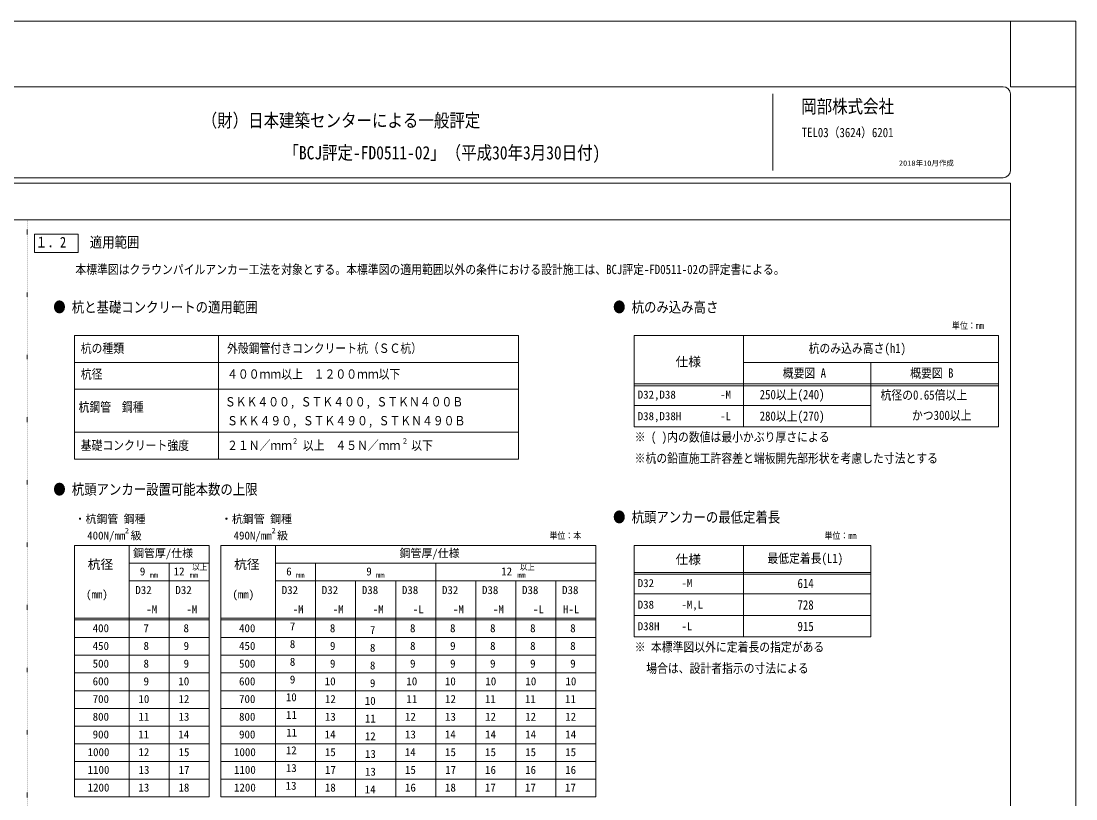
# Model space of a CAD drawing. Units: millimetres, scale not verified. Extents: x -29700 to 29700, y -21000 to 21000.
# Drawn here: x 730 to 29700, y -346 to 21000 of the extents above; entities that cross this region are included whole.
import ezdxf
from ezdxf.enums import TextEntityAlignment as Align

# ---------------------------------------------------------------- set-up
doc = ezdxf.new("R2010")
doc.units = ezdxf.units.MM
doc.header["$LTSCALE"] = 70
doc.linetypes.add('USER1', pattern=[0.26, 0.01, -0.25])
for name, color, linetype in [('0-0_0', 7, 'Continuous'), ('0-1_01_TITLE', 7, 'Continuous'), ('0-4_02_TEXT', 7, 'Continuous')]:
    doc.layers.add(name, color=color, linetype=linetype)
for name, color, linetype, lineweight in [('0-2_07_DOT', 4, 'USER1', 18), ('0-3_DEFPOINTS', 7, 'Continuous', 18), ('0-7_06_HYOU', 7, 'Continuous', 5), ('0-8_00_WAKU', 9, 'Continuous', 18), ('0-A_09_KAKOMI', 7, 'Continuous', 5)]:
    doc.layers.add(name, color=color, linetype=linetype, lineweight=lineweight)
doc.styles.add('ＭＳ ゴシック', font='')
doc.styles.get('ＭＳ ゴシック').set_extended_font_data('MS Gothic')

msp = doc.modelspace()

# ---------------------------------------------------------------- linework, layer by layer
at = {"layer": '0-2_07_DOT'}
msp.add_line((900, -1050), (900, 15550), dxfattribs=at)
at = {"layer": '0-3_DEFPOINTS'}
for p, q in [((-29700, 21000), (29700, 21000)), ((27900, 21000), (27900, 19200)), ((29700, 21000), (29700, -21000)), ((27900, 19200), (29700, 19200))]:
    msp.add_line(p, q, dxfattribs=at)
at = {"layer": '0-7_06_HYOU'}
for p, q in [((2196.83, 8974.3), (2196.83, 12375.84)), ((2196.83, 12375.84), (14391.79, 12375.84)), ((6155.23, 8974.3), (6155.23, 12375.84)), ((14391.79, 8974.3), (14391.79, 12375.84)), ((17571.99, 9862.42), (17571.99, 12375.84)), ((17571.99, 12375.84), (27571.99, 12375.84)), ((20571.99, 9862.42), (20571.99, 12375.84)), ((27571.99, 9862.42), (27571.99, 12375.84)), ((2196.83, 11634.98), (14391.79, 11634.98)), ((20571.99, 11634.98), (27571.99, 11634.98)), ((24071.99, 9862.42), (24071.99, 11634.98)), ((17571.99, 11044.13), (27571.99, 11044.13)), ((2196.83, 10894.13), (14391.79, 10894.13)), ((17571.99, 10994.13), (27571.99, 10994.13)), ((17571.99, 10453.28), (24071.99, 10453.28)), ((17571.99, 9862.42), (27571.99, 9862.42)), ((2196.83, 9715.16), (14391.79, 9715.16)), ((2196.83, 8974.3), (14391.79, 8974.3)), ((2196.83, 6611.56), (2196.83, -292.44)), ((2196.83, 6611.56), (5896.83, 6611.56)), ((3696.83, 6611.56), (3696.83, -292.44)), ((5896.83, 6611.56), (5896.83, -292.44)), ((6217.37, 6611.56), (16517.37, 6611.56)), ((6217.37, 6611.56), (6217.37, -292.44)), ((7717.37, 6611.56), (7717.37, -292.44)), ((16517.37, 6611.56), (16517.37, -292.44)), ((17571.99, 4098.14), (17571.99, 6611.56)), ((17571.99, 6611.56), (24071.99, 6611.56)), ((20571.99, 4098.14), (20571.99, 6611.56)), ((24071.99, 4098.14), (24071.99, 6611.56)), ((3696.83, 6125.56), (5896.83, 6125.56)), ((4796.83, 6125.56), (4796.83, -292.44)), ((7717.37, 6125.56), (16517.37, 6125.56)), ((8817.37, 6125.56), (8817.37, -292.44)), ((12117.37, 6125.56), (12117.37, -292.44)), ((17571.99, 5870.71), (24071.99, 5870.71)), ((17571.99, 5820.71), (24071.99, 5820.71)), ((3696.83, 5639.56), (5896.83, 5639.56)), ((7717.37, 5639.56), (16517.37, 5639.56)), ((9917.37, 5639.56), (9917.37, -292.44)), ((11017.37, 5639.56), (11017.37, -292.44)), ((13217.37, 5639.56), (13217.37, -292.44)), ((14317.37, 5639.56), (14317.37, -292.44)), ((15417.37, 5639.56), (15417.37, -292.44)), ((17571.99, 5279.85), (24071.99, 5279.85)), ((17571.99, 4689), (24071.99, 4689)), ((2196.83, 4617.56), (5896.83, 4617.56)), ((2196.83, 4567.56), (5896.83, 4567.56)), ((6217.37, 4617.56), (16517.37, 4617.56)), ((6217.37, 4567.56), (16517.37, 4567.56)), ((2196.83, 4081.56), (5896.83, 4081.56)), ((6217.37, 4081.56), (16517.37, 4081.56)), ((17571.99, 4098.14), (24071.99, 4098.14)), ((2196.83, 3595.56), (5896.83, 3595.56)), ((6217.37, 3595.56), (16517.37, 3595.56)), ((2196.83, 3109.56), (5896.83, 3109.56)), ((6217.37, 3109.56), (16517.37, 3109.56)), ((2196.83, 2623.56), (5896.83, 2623.56)), ((6217.37, 2623.56), (16517.37, 2623.56)), ((2196.83, 2137.56), (5896.83, 2137.56)), ((6217.37, 2137.56), (16517.37, 2137.56)), ((2196.83, 1651.56), (5896.83, 1651.56)), ((6217.37, 1651.56), (16517.37, 1651.56)), ((2196.83, 1165.56), (5896.83, 1165.56)), ((6217.37, 1165.56), (16517.37, 1165.56)), ((2196.83, 679.56), (5896.83, 679.56)), ((6217.37, 679.56), (16517.37, 679.56)), ((2196.83, 193.56), (5896.83, 193.56)), ((6217.37, 193.56), (16517.37, 193.56)), ((2196.83, -292.44), (5896.83, -292.44)), ((6217.37, -292.44), (16517.37, -292.44))]:
    msp.add_line(p, q, dxfattribs=at)
at = {"layer": '0-8_00_WAKU'}
for p, q in [((-27700, 19200), (27700, 19200)), ((21379.28, 16900), (21379.28, 19000)), ((27900, 16900), (27900, 19000)), ((-27900, 16550), (27900, 16550)), ((-27700, 16700), (27700, 16700)), ((27900, -16700), (27900, 16550)), ((-27900, 15550), (27900, 15550))]:
    msp.add_line(p, q, dxfattribs=at)
for centre, start, end in [((27700, 19000), 0, 90), ((27700, 16900), 270, 0)]:
    msp.add_arc(centre, 200, start, end, dxfattribs=at)
at = {"layer": '0-A_09_KAKOMI'}
for q in [(2300, 15148.75), (1100, 14648.75), (1100, 14648.75)]:
    msp.add_line((2300, 14648.75), q, dxfattribs=at)
msp.add_lwpolyline([(2300, 15148.75), (1100, 15148.75), (1100, 14648.75)], dxfattribs=at)
msp.add_lwpolyline([(2300, 15148.75), (1100, 15148.75), (1100, 14648.75)], dxfattribs=at)

# ---------------------------------------------------------------- texts
at = {"layer": '0-0_0', "style": 'ＭＳ ゴシック', "width": 0.85}
for s, p in [('※ ( )内の数値は最小かぶり厚さによる', (17581.73, 9382.67)), ('※杭の鉛直施工許容差と端板開先部形状を考慮した寸法とする', (17581.73, 8799.34)), ('※ 本標準図以外に定着長の指定がある', (17581.73, 3618.39)), ('\u3000場合は、設計者指示の寸法による', (17601.56, 3035.06))]:
    msp.add_text(s, height=256.6, dxfattribs=at).set_placement(p, align=Align.BOTTOM_LEFT)
at = {"layer": '0-1_01_TITLE', "style": 'ＭＳ ゴシック', "width": 0.85}
for s, height, p in [('岡部株式会社', 366.6, (22154.73, 18365.56)), ('（財）日本建築センターによる一般評定', 366.6, (5691.01, 17981.2)), ('TEL03（3624）6201', 256.6, (22167.23, 17738.06)), ('「BCJ評定-FD0511-02」（平成30年3月30日付)', 366.6, (7935.44, 17094.39))]:
    msp.add_text(s, height=height, dxfattribs=at).set_placement(p, align=Align.BOTTOM_LEFT)
at = {"layer": '0-1_01_TITLE', "style": 'ＭＳ ゴシック'}
msp.add_text('2018年10月作成', height=146.6, dxfattribs=at).set_placement((24838, 16984.88), align=Align.BOTTOM_LEFT)
at = {"layer": '0-4_02_TEXT', "style": 'ＭＳ ゴシック', "width": 0.85}
for s, height, p in [('１．2', 293.3, (1117.29, 14697.42)), ('適用範囲', 293.3, (2617.29, 14697.42)), ('本標準図はクラウンパイルアンカー工法を対象とする。本標準図の適用範囲以外の条件における設計施工は、BCJ評定-FD0511-02の評定書による。', 256.6, (2219.89, 13979.33)), ('● 杭と基礎コンクリートの適用範囲', 293.3, (1613.35, 12916.08)), ('● 杭のみ込み高さ', 293.3, (16988.52, 12916.08)), ('単位：mm', 183.3, (26295.3, 12496.44)), ('杭の種類', 256.6, (2367.54, 11817.1)), ('外殻鋼管付きコンクリート杭（ＳＣ杭）', 256.6, (6386.25, 11817.1)), ('杭のみ込み高さ(h1)', 256.6, (22358.62, 11817.1)), ('杭径', 256.6, (2367.54, 11108.02)), ('４００ｍｍ以上\u3000１２００ｍｍ以下', 256.6, (6386.25, 11108.63)), ('概要図 A', 256.6, (21648.16, 11136.01)), ('概要図 B', 256.6, (25148.16, 11136.01)), ('250以上(240)', 256.6, (21014.8, 10545.15)), ('杭径の0.65倍以上', 256.6, (24333.93, 10532.52)), ('杭鋼管\u3000鋼種', 256.6, (2308.16, 10204.88)), ('ＳＫＫ４００, ＳＴＫ４００, ＳＴＫＮ４００Ｂ', 256.6, (6326.86, 10347.48)), ('ＳＫＫ４９０, ＳＴＫ４９０, ＳＴＫＮ４９０Ｂ', 256.6, (6386.25, 9828.27)), ('280以上(270)', 256.6, (21014.8, 9954.3)), ('かつ300以上', 256.6, (25197.39, 9976.15)), ('基礎コンクリート強度', 256.6, (2367.54, 9152)), ('２１Ｎ／ｍｍ\u3000以上\u3000４５Ｎ／ｍｍ\u3000以下', 256.6, (6386.25, 9152)), ('２', 146.6, (8167.62, 9359.44)), ('２', 146.6, (11184.15, 9359.44)), ('● 杭頭アンカー設置可能本数の上限', 293.3, (1613.35, 7913.78)), ('● 杭頭アンカーの最低定着長', 293.3, (16988.52, 7151.8)), ('単位：本', 183.3, (15240.68, 6732.16)), ('単位：mm', 183.3, (22795.3, 6732.16)), ('最低定着長(L1)', 256.6, (21225.22, 6052.82)), ('614', 256.6, (22053.14, 5363.45)), ('728', 256.6, (22053.14, 4772.6)), ('915', 256.6, (22053.14, 4181.74))]:
    msp.add_text(s, height=height, dxfattribs=at).set_placement(p, align=Align.BOTTOM_LEFT)
at = {"layer": '0-4_02_TEXT', "style": 'ＭＳ ゴシック'}
for s, height, p in [('仕様', 256.6, (18703.1, 11447.78)), ('D32,D38', 219.9, (17664.51, 10572.41)), ('-M', 219.9, (19927.01, 10572.41)), ('D38,D38H', 219.9, (17664.51, 9981.55)), ('-L', 219.9, (19927.01, 9981.55)), ('・杭鋼管 鋼種', 219.9, (2198.51, 7160.68)), ('・杭鋼管 鋼種', 219.9, (6219.05, 7160.68)), ('400N/mm 級', 219.9, (2544.86, 6705.06)), ('2', 146.6, (3579.46, 6900.59)), ('490N/mm 級', 219.9, (6565.4, 6705.06)), ('2', 146.6, (7609.95, 6900.59)), ('鋼管厚/仕様', 219.9, (3804.3, 6219.35)), ('鋼管厚/仕様', 219.9, (11124.84, 6219.35)), ('仕様', 256.6, (18703.1, 6018.96)), ('杭径', 256.6, (2559.55, 5887.47)), ('以上', 146.6, (5432.02, 5893.05)), ('杭径', 256.6, (6580.09, 5887.47)), ('以上', 146.6, (14427.86, 5893.05)), ('9', 219.9, (3990.57, 5720.56)), ('mm', 146.6, (4260.71, 5679.16)), ('12', 219.9, (4920.16, 5720.56)), ('mm', 146.6, (5360.71, 5679.16)), ('6', 219.9, (8011.11, 5720.56)), ('mm', 146.6, (8281.25, 5679.16)), ('9', 219.9, (10211.11, 5720.56)), ('mm', 146.6, (10481.25, 5679.16)), ('12', 219.9, (13916, 5720.56)), ('mm', 146.6, (14356.55, 5679.16)), ('D32', 219.9, (17664.51, 5398.98)), ('-M', 219.9, (18864.51, 5398.98)), ('(mm)', 219.9, (2513.07, 5091.88)), ('D32', 219.9, (3867.83, 5208.73)), ('D32', 219.9, (4967.83, 5208.73)), ('(mm)', 219.9, (6533.61, 5091.88)), ('D32', 219.9, (7888.37, 5208.73)), ('D32', 219.9, (8988.37, 5208.73)), ('D38', 219.9, (10088.37, 5208.73)), ('D38', 219.9, (11188.37, 5208.73)), ('D32', 219.9, (12288.37, 5208.73)), ('D38', 219.9, (13388.37, 5208.73)), ('D38', 219.9, (14488.37, 5208.73)), ('D38', 219.9, (15588.37, 5208.73)), ('-M', 219.9, (4168.54, 4684.22)), ('-M', 219.9, (5268.54, 4684.22)), ('-M', 219.9, (8189.08, 4684.22)), ('-M', 219.9, (9289.08, 4684.22)), ('-M', 219.9, (10389.08, 4684.22)), ('-L', 219.9, (11489.08, 4684.22)), ('-M', 219.9, (12589.08, 4684.22)), ('-M', 219.9, (13689.08, 4684.22)), ('-L', 219.9, (14789.08, 4684.22)), ('H-L', 219.9, (15612.81, 4684.22)), ('D38', 219.9, (17664.51, 4808.13)), ('-M,L', 219.9, (18864.51, 4808.13)), ('400', 219.9, (2695.25, 4162.56)), ('7', 219.9, (4090.28, 4162.56)), ('8', 219.9, (5190.28, 4162.56)), ('400', 219.9, (6715.79, 4162.56)), ('7', 219.9, (8110.81, 4212.56)), ('8', 219.9, (9210.81, 4162.56)), ('7', 219.9, (10310.81, 4112.56)), ('8', 219.9, (11410.81, 4162.56)), ('8', 219.9, (12510.81, 4162.56)), ('8', 219.9, (13610.81, 4162.56)), ('8', 219.9, (14710.81, 4162.56)), ('8', 219.9, (15810.81, 4162.56)), ('D38H', 219.9, (17664.51, 4217.27)), ('-L', 219.9, (18864.51, 4217.27)), ('450', 219.9, (2695.25, 3676.56)), ('8', 219.9, (4092.44, 3676.56)), ('9', 219.9, (5192.44, 3676.56)), ('450', 219.9, (6715.79, 3676.56)), ('8', 219.9, (8110.81, 3726.56)), ('9', 219.9, (9212.98, 3676.56)), ('8', 219.9, (10310.81, 3626.56)), ('8', 219.9, (11412.98, 3676.56)), ('9', 219.9, (12512.98, 3676.56)), ('8', 219.9, (13610.81, 3676.56)), ('8', 219.9, (14710.81, 3676.56)), ('8', 219.9, (15810.81, 3676.56)), ('8', 219.9, (8110.81, 3240.56)), ('500', 219.9, (2695.25, 3190.56)), ('8', 219.9, (4092.44, 3190.56)), ('9', 219.9, (5192.44, 3190.56)), ('500', 219.9, (6715.79, 3190.56)), ('9', 219.9, (9212.98, 3190.56)), ('8', 219.9, (10310.81, 3140.56)), ('9', 219.9, (11412.98, 3190.56)), ('9', 219.9, (12512.98, 3190.56)), ('9', 219.9, (13610.81, 3190.56)), ('9', 219.9, (14710.81, 3190.56)), ('9', 219.9, (15810.81, 3190.56)), ('600', 219.9, (2695.25, 2704.56)), ('9', 219.9, (4092.44, 2704.56)), ('10', 219.9, (5048.48, 2704.56)), ('600', 219.9, (6715.79, 2704.56)), ('9', 219.9, (8110.81, 2754.56)), ('10', 219.9, (9069.02, 2704.56)), ('9', 219.9, (10310.81, 2654.56)), ('10', 219.9, (11311.24, 2704.56)), ('10', 219.9, (12369.02, 2704.56)), ('10', 219.9, (13480.47, 2704.56)), ('10', 219.9, (14580.47, 2704.56)), ('10', 219.9, (15680.47, 2704.56)), ('700', 219.9, (2695.25, 2218.56)), ('10', 219.9, (3952.81, 2218.56)), ('12', 219.9, (5052.81, 2218.56)), ('700', 219.9, (6715.79, 2218.56)), ('10', 219.9, (8000.7, 2268.56)), ('12', 219.9, (9073.35, 2218.56)), ('10', 219.9, (10169.02, 2168.56)), ('11', 219.9, (11311.24, 2218.56)), ('12', 219.9, (12373.35, 2218.56)), ('11', 219.9, (13469.02, 2218.56)), ('11', 219.9, (14569.02, 2218.56)), ('11', 219.9, (15669.02, 2218.56)), ('11', 219.9, (8006.88, 1782.56)), ('800', 219.9, (2695.25, 1732.56)), ('11', 219.9, (3952.81, 1732.56)), ('13', 219.9, (5052.81, 1732.56)), ('800', 219.9, (6715.79, 1732.56)), ('13', 219.9, (9073.35, 1732.56)), ('11', 219.9, (10170.64, 1682.56)), ('12', 219.9, (11273.35, 1732.56)), ('13', 219.9, (12373.35, 1732.56)), ('12', 219.9, (13474, 1732.56)), ('12', 219.9, (14574, 1732.56)), ('12', 219.9, (15674, 1732.56)), ('900', 219.9, (2695.25, 1246.56)), ('11', 219.9, (3947.4, 1246.56)), ('14', 219.9, (5047.4, 1246.56)), ('900', 219.9, (6715.79, 1246.56)), ('11', 219.9, (8012.39, 1296.56)), ('14', 219.9, (9067.94, 1246.56)), ('12', 219.9, (10170.64, 1196.56)), ('13', 219.9, (11273.35, 1246.56)), ('14', 219.9, (12367.94, 1246.56)), ('14', 219.9, (13474, 1246.56)), ('14', 219.9, (14574, 1246.56)), ('14', 219.9, (15674, 1246.56)), ('1000', 219.9, (2556.71, 760.56)), ('12', 219.9, (3952.81, 760.56)), ('15', 219.9, (5052.81, 760.56)), ('1000', 219.9, (6577.25, 760.56)), ('12', 219.9, (8000.54, 810.56)), ('15', 219.9, (9073.35, 760.56)), ('13', 219.9, (10173.35, 710.56)), ('14', 219.9, (11267.94, 760.56)), ('15', 219.9, (12373.35, 760.56)), ('15', 219.9, (13473.35, 760.56)), ('15', 219.9, (14573.35, 760.56)), ('15', 219.9, (15673.35, 760.56)), ('13', 219.9, (8000.54, 324.56)), ('1100', 219.9, (2556.71, 274.56)), ('13', 219.9, (3956.06, 274.56)), ('17', 219.9, (5056.06, 274.56)), ('1100', 219.9, (6577.25, 274.56)), ('17', 219.9, (9076.6, 274.56)), ('13', 219.9, (10173.35, 224.56)), ('15', 219.9, (11273.35, 274.56)), ('17', 219.9, (12376.6, 274.56)), ('16', 219.9, (13473.35, 274.56)), ('16', 219.9, (14573.35, 274.56)), ('16', 219.9, (15673.35, 274.56)), ('1200', 219.9, (2556.71, -211.44)), ('13', 219.9, (3951.73, -211.44)), ('18', 219.9, (5051.73, -211.44)), ('1200', 219.9, (6577.25, -211.44)), ('13', 219.9, (7995.13, -161.44)), ('18', 219.9, (9072.27, -211.44)), ('14', 219.9, (10167.94, -261.44)), ('16', 219.9, (11273.35, -211.44)), ('18', 219.9, (12372.27, -211.44)), ('17', 219.9, (13467.94, -211.44)), ('17', 219.9, (14567.94, -211.44)), ('17', 219.9, (15667.94, -211.44))]:
    msp.add_text(s, height=height, dxfattribs=at).set_placement(p, align=Align.BOTTOM_LEFT)

doc.saveas('drawing.dxf')
